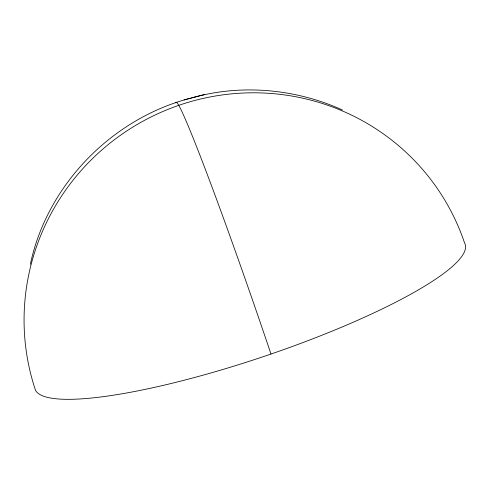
<?xml version="1.0" encoding="UTF-8"?>
<svg xmlns="http://www.w3.org/2000/svg" width="489" height="489" viewBox="0 0 489 489"><rect width="100%" height="100%" fill="white"/><g stroke="black" fill="none" stroke-linecap="round" stroke-linejoin="round"><path stroke-width="0.73" d="M30.361 264.28C47.158 184.781 112.06 118.497 190.478 98.21M191.162 98.063C240.784 83.729 295.545 88.735 342.428 109.994M184.133 99.897L204.408 94.573M175.924 102.818A226.951 7.781 71 0 1 270.992 354.042A226.951 42.14 -18.6 0 0 464.55 242.917A226.951 222.874 -29.3 0 0 178.919 105.294A226.951 222.874 -29.3 0 0 35.55 390.393A226.951 42.14 -18.6 0 0 270.992 354.042"/></g></svg>
